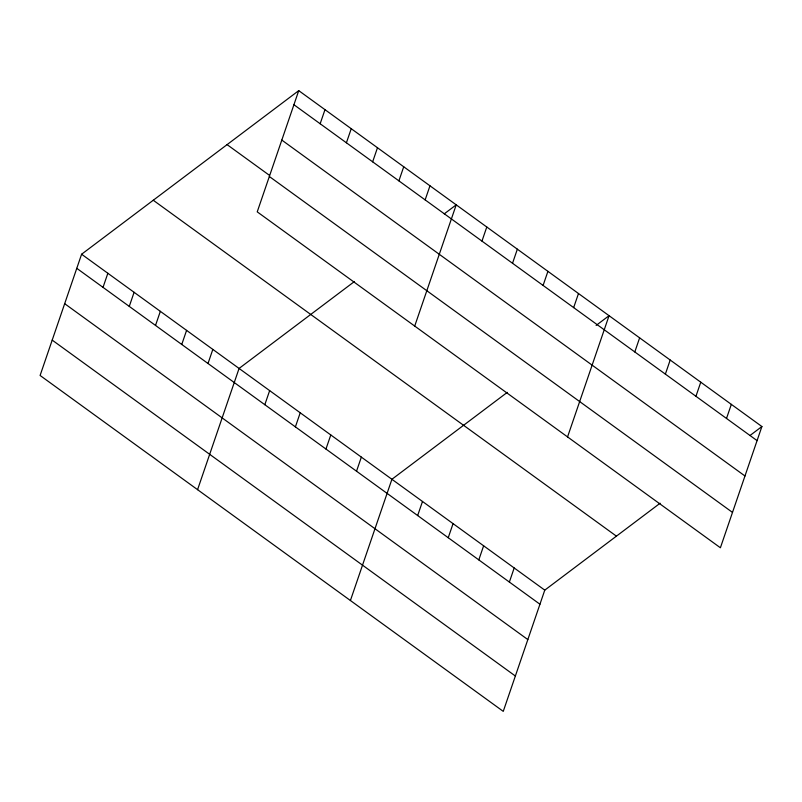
<?xml version="1.0" encoding="UTF-8"?>
<svg xmlns="http://www.w3.org/2000/svg" width="802" height="802" viewBox="0 0 802 802"><rect width="100%" height="100%" fill="white"/><g stroke="black" fill="none" stroke-linecap="round" stroke-linejoin="round"><path stroke-width="1.2" d="M298.745 90.636L257.231 211.858L720.396 547.766L761.9 426.534L298.745 90.636L81.603 254.234L40.1 375.466L503.255 711.364L544.769 590.142L660.136 503.215M103.027 287.367L107.849 273.271M129.272 306.394L134.094 292.309M155.518 325.432L160.34 311.336M181.763 344.469L186.585 330.374M208.009 363.496L212.831 349.411M320.158 123.759L324.99 109.663M197.573 489.671L239.076 368.439L354.444 281.522M346.404 142.796L351.236 128.701M264.82 404.699L269.652 390.614M372.649 161.834L377.481 147.738M295.397 426.875L300.219 412.779M398.895 180.861L403.727 166.776M325.963 449.04L330.785 434.955M425.14 199.898L429.972 185.803M356.529 471.215L361.351 457.12M414.714 326.073L456.218 204.841L444.268 213.843M350.414 600.518L391.917 479.285L507.285 392.368M481.962 241.101L486.784 227.006M417.662 515.556L422.494 501.461M512.528 263.277L517.35 249.181M448.238 537.721L453.06 523.626M543.094 285.442L547.916 271.347M478.804 559.886L483.626 545.801M573.661 307.607L578.493 293.522M509.37 582.062L514.192 567.966M567.555 436.92L609.059 315.687L596.117 325.432M634.803 351.948L639.625 337.863M665.369 374.123L670.191 360.028M695.936 396.288L700.768 382.193M726.502 418.464L731.334 404.368M749.96 435.536L761.9 426.534M293.913 104.721L757.078 440.629M281.813 140.079L744.968 475.987M227.086 144.621L269.482 175.367M269.342 176.51L732.497 512.408M153.262 200.249L616.417 536.147M81.603 254.234L544.769 590.142M76.781 268.329L539.936 604.227M64.671 303.677L527.836 639.585M52.2 340.108L515.365 676.016"/></g></svg>
